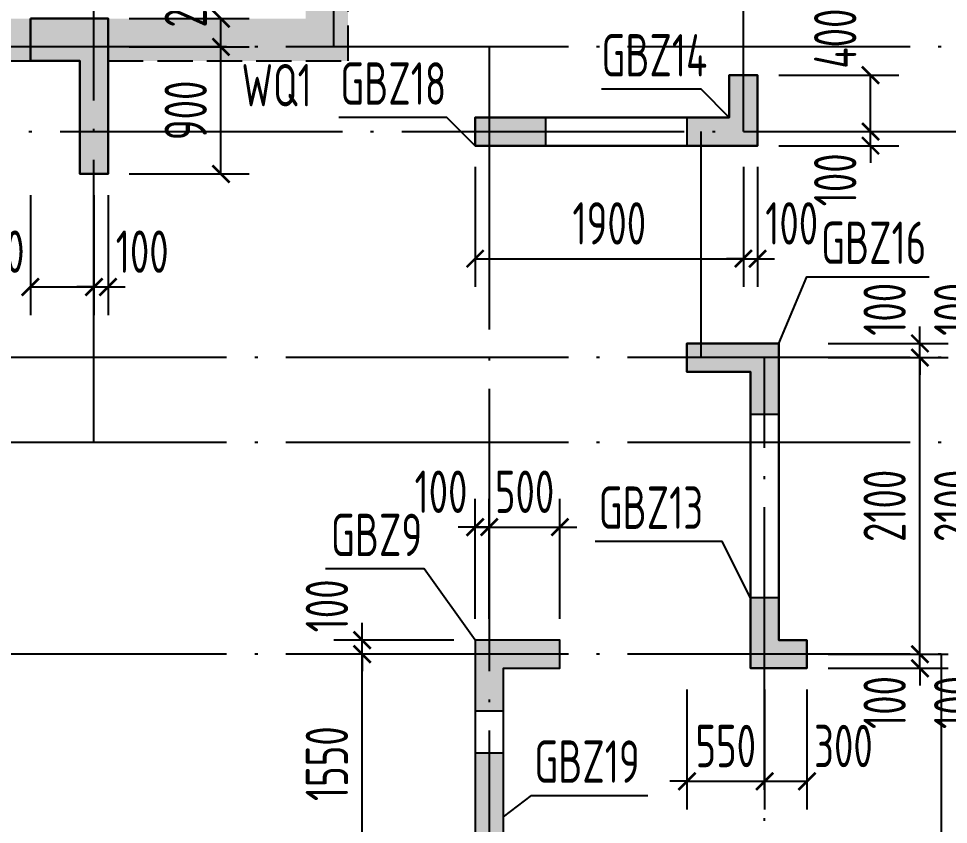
# Model space of a CAD drawing. Extents: x -1058961 to 23600, y -449123 to 2751847.
# Drawn here: x -439793 to -433208, y 25831 to 31536 of the extents above; entities that cross this region are included whole.
import ezdxf
from ezdxf.enums import TextEntityAlignment as Align

# ---------------------------------------------------------------- set-up
doc = ezdxf.new("R2010")
doc.units = 0
doc.header["$LTSCALE"] = 1000
doc.linetypes.add('DASH', pattern=[0.35, 0.25, -0.1])
doc.linetypes.add('DOTE', pattern=[2.42, 2, -0.2, 0.02, -0.2])
doc.layers.get('0').update_dxf_attribs({"linetype": 'CONTINUOUS'})
doc.layers.get('DEFPOINTS').update_dxf_attribs({"linetype": 'CONTINUOUS'})
for name, color, linetype in [('A-DOTE', 10, 'DOTE'), ('COLU_DE_TEXT', 7, 'CONTINUOUS'), ('LABEL', 1, 'CONTINUOUS'), ('S-Q墙填充', 252, 'CONTINUOUS'), ('S-Q墙实线', 6, 'CONTINUOUS'), ('S-Q墙标注', 3, 'CONTINUOUS'), ('S-Q墙虚线', 6, 'DASH'), ('S-X详图填充', 252, 'CONTINUOUS'), ('S-X详图实线', 4, 'CONTINUOUS')]:
    doc.layers.add(name, color=color, linetype=linetype)
doc.styles.add('TSSD_REIN', font='tssdeng.shx', dxfattribs={"width": 0.7, "height": 300, "bigfont": 'tssdchn.shx'})
doc.styles.add('结构文字', font='zstxt.shx', dxfattribs={"width": 0.7, "bigfont": 'zshz.shx'})
doc.dimstyles.new('STRUCK', dxfattribs={"dimtxt": 400, "dimasz": 121, "dimexe": 200, "dimexo": 150, "dimgap": 115, "dimtad": 1, "dimdec": 0, "dimdsep": 46, "dimtxsty": '结构文字', "dimblk": 'ARCHTICK', "dimcen": 400, "dimclrd": 3, "dimclre": 3, "dimclrt": 7, "dimadec": 0, "dimazin": 0, "dimtfac": 1, "dimtdec": 0, "dimtix": 1, "dimtmove": 2, "dimatfit": 3, "dimldrblk": '_DIMX', "dimfxl": 0, "dimtolj": 1, "dimtzin": 0, "dimarcsym": 0})

# ---------------------------------------------------------------- blocks, each defined once
blk = doc.blocks.new('20210726.16350016')
at = {"layer": 'A-DOTE'}
for p, q in [((11100, 10900), (11100, 21100)), ((12800, 13700), (12800, 21100)), ((15700, 13100.3), (15700, 21100)), ((55600, 13700), (3600, 13700)), ((13900.2, 13700), (13900, 3600)), ((3600, 13100.3), (55600, 13100.3)), ((15400, 11500), (15400, 13100)), ((55600, 11500), (3600, 11500)), ((15850, 3600), (15850, 11500)), ((55600, 10900), (3600, 10900)), ((55600, 9400), (3600, 9400)), ((17100, 9400), (17100, 3600))]:
    blk.add_line(p, q, dxfattribs=at)
blk = doc.blocks.new('_ArchTick')
at = {"color": 0, "linetype": 'ByBlock', "const_width": 0.15}
blk.add_lwpolyline([(-0.5, -0.5), (0.5, 0.5)], dxfattribs=at)
blk = doc.blocks.new('*D3099')
at = {"layer": 'DEFPOINTS', "color": 0}
for p in [(-439159.9, 31336.1), (-438359.9, 31336.1), (-439159.9, 30436.1)]:
    blk.add_point(p, dxfattribs=at)
at = {"layer": 'S-Q墙标注', "color": 3, "lineweight": -2}
for p, q in [((-439009.9, 31336.1), (-438159.9, 31336.1)), ((-438359.9, 30436.1), (-438359.9, 31336.1)), ((-439009.9, 30436.1), (-438159.9, 30436.1))]:
    blk.add_line(p, q, dxfattribs=at)
at = {"layer": 'S-Q墙标注', "color": 3, "lineweight": -2, "xscale": 121, "yscale": 121, "zscale": 121}
for p, rotation in [((-438359.9, 31336.1), 90), ((-438359.9, 30436.1), 270)]:
    blk.add_blockref('_ArchTick', p, dxfattribs=dict(at, rotation=rotation))
at = {"layer": 'S-Q墙标注', "color": 7, "insert": (-438609.9, 30886.1), "char_height": 300, "attachment_point": 5, "rotation": 90, "style": 'TSSD_REIN'}
blk.add_mtext('\\A1;900', dxfattribs=at)
blk = doc.blocks.new('_DIMX')
blk.add_line((-150, 0), (150, 0))
at = {"const_width": 50}
blk.add_lwpolyline([(-70, -70), (70, 70)], dxfattribs=at)
blk = doc.blocks.new('*D3100')
at = {"layer": 'DEFPOINTS', "color": 0}
for p in [(-439159.9, 31536.1), (-438359.9, 31536.1), (-439159.9, 31336.1)]:
    blk.add_point(p, dxfattribs=at)
at = {"layer": 'S-Q墙标注', "color": 3, "lineweight": -2}
for p, q in [((-439009.9, 31536.1), (-438159.9, 31536.1)), ((-438359.9, 31336.1), (-438359.9, 31536.1)), ((-439009.9, 31336.1), (-438159.9, 31336.1))]:
    blk.add_line(p, q, dxfattribs=at)
at = {"layer": 'S-Q墙标注', "color": 3, "lineweight": -2, "xscale": 121, "yscale": 121, "zscale": 121}
for p, rotation in [((-438359.9, 31536.1), 90), ((-438359.9, 31336.1), 270)]:
    blk.add_blockref('_ArchTick', p, dxfattribs=dict(at, rotation=rotation))
at = {"layer": 'S-Q墙标注', "color": 7, "insert": (-438609.9, 31678), "char_height": 300, "attachment_point": 5, "rotation": 90, "style": 'TSSD_REIN'}
blk.add_mtext('\\A1;200', dxfattribs=at)
blk = doc.blocks.new('*D3101')
at = {"layer": 'DEFPOINTS', "color": 0}
for p in [(-439709.8, 30436.1), (-439259.9, 30436.1), (-439259.9, 29636.1)]:
    blk.add_point(p, dxfattribs=at)
at = {"layer": 'S-Q墙标注', "color": 3, "lineweight": -2}
for p, q in [((-439709.8, 30286.1), (-439709.8, 29436.1)), ((-439259.9, 30286.1), (-439259.9, 29436.1)), ((-439709.8, 29636.1), (-439259.9, 29636.1))]:
    blk.add_line(p, q, dxfattribs=at)
at = {"layer": 'S-Q墙标注', "color": 3, "lineweight": -2, "xscale": 121, "yscale": 121, "zscale": 121, "rotation": 180}
blk.add_blockref('_ArchTick', (-439709.8, 29636.1), dxfattribs=at)
at = {"layer": 'S-Q墙标注', "color": 3, "lineweight": -2, "xscale": 121, "yscale": 121, "zscale": 121}
blk.add_blockref('_ArchTick', (-439259.9, 29636.1), dxfattribs=at)
at = {"layer": 'S-Q墙标注', "color": 7, "insert": (-439967.9, 29886.1), "char_height": 300, "attachment_point": 5, "style": 'TSSD_REIN'}
blk.add_mtext('\\A1;450', dxfattribs=at)
blk = doc.blocks.new('*D3102')
at = {"layer": 'DEFPOINTS', "color": 0}
for p in [(-439259.9, 30436.1), (-439159.9, 30436.1), (-439159.9, 29636.1)]:
    blk.add_point(p, dxfattribs=at)
at = {"layer": 'S-Q墙标注', "color": 3, "lineweight": -2}
for p, q in [((-439259.9, 30286.1), (-439259.9, 29436.1)), ((-439159.9, 30286.1), (-439159.9, 29436.1)), ((-439259.9, 29636.1), (-439380.9, 29636.1)), ((-439259.9, 29636.1), (-439159.9, 29636.1)), ((-439159.9, 29636.1), (-439038.9, 29636.1))]:
    blk.add_line(p, q, dxfattribs=at)
at = {"layer": 'S-Q墙标注', "color": 3, "lineweight": -2, "xscale": 121, "yscale": 121, "zscale": 121}
blk.add_blockref('_ArchTick', (-439259.9, 29636.1), dxfattribs=at)
at = {"layer": 'S-Q墙标注', "color": 3, "lineweight": -2, "xscale": 121, "yscale": 121, "zscale": 121, "rotation": 180}
blk.add_blockref('_ArchTick', (-439159.9, 29636.1), dxfattribs=at)
at = {"layer": 'S-Q墙标注', "color": 7, "insert": (-438918, 29886.1), "char_height": 300, "attachment_point": 5, "style": 'TSSD_REIN'}
blk.add_mtext('\\A1;100', dxfattribs=at)
blk = doc.blocks.new('*D3103')
at = {"layer": 'DEFPOINTS', "color": 0}
for p in [(-434559.9, 30736.3), (-433759.9, 30736.3), (-434559.9, 30636.3)]:
    blk.add_point(p, dxfattribs=at)
at = {"layer": 'S-Q墙标注', "color": 3, "lineweight": -2}
for p, q in [((-433759.9, 30736.3), (-433759.9, 30857.3)), ((-434409.9, 30736.3), (-433559.9, 30736.3)), ((-433759.9, 30636.3), (-433759.9, 30736.3)), ((-434409.9, 30636.3), (-433559.9, 30636.3)), ((-433759.9, 30636.3), (-433759.9, 30515.3))]:
    blk.add_line(p, q, dxfattribs=at)
at = {"layer": 'S-Q墙标注', "color": 3, "lineweight": -2, "xscale": 121, "yscale": 121, "zscale": 121}
for p, rotation in [((-433759.9, 30736.3), 270), ((-433759.9, 30636.3), 90)]:
    blk.add_blockref('_ArchTick', p, dxfattribs=dict(at, rotation=rotation))
at = {"layer": 'S-Q墙标注', "color": 7, "insert": (-434009.9, 30394.4), "char_height": 300, "attachment_point": 5, "rotation": 90, "style": 'TSSD_REIN'}
blk.add_mtext('\\A1;100', dxfattribs=at)
blk = doc.blocks.new('*D3104')
at = {"layer": 'DEFPOINTS', "color": 0}
for p in [(-434559.9, 31136.3), (-433759.9, 31136.3), (-434559.9, 30736.3)]:
    blk.add_point(p, dxfattribs=at)
at = {"layer": 'S-Q墙标注', "color": 3, "lineweight": -2}
for p, q in [((-434409.9, 31136.3), (-433559.9, 31136.3)), ((-433759.9, 30736.3), (-433759.9, 31136.3)), ((-434409.9, 30736.3), (-433559.9, 30736.3))]:
    blk.add_line(p, q, dxfattribs=at)
at = {"layer": 'S-Q墙标注', "color": 3, "lineweight": -2, "xscale": 121, "yscale": 121, "zscale": 121}
for p, rotation in [((-433759.9, 31136.3), 90), ((-433759.9, 30736.3), 270)]:
    blk.add_blockref('_ArchTick', p, dxfattribs=dict(at, rotation=rotation))
at = {"layer": 'S-Q墙标注', "color": 7, "insert": (-434009.9, 31394.4), "char_height": 300, "attachment_point": 5, "rotation": 90, "style": 'TSSD_REIN'}
blk.add_mtext('\\A1;400', dxfattribs=at)
blk = doc.blocks.new('*D3105')
at = {"layer": 'DEFPOINTS', "color": 0}
for p in [(-436559.9, 30636.3), (-434659.9, 30636.3), (-434659.9, 29836.3)]:
    blk.add_point(p, dxfattribs=at)
at = {"layer": 'S-Q墙标注', "color": 3, "lineweight": -2}
for p, q in [((-436559.9, 30486.3), (-436559.9, 29636.3)), ((-434659.9, 30486.3), (-434659.9, 29636.3)), ((-436559.9, 29836.3), (-434659.9, 29836.3))]:
    blk.add_line(p, q, dxfattribs=at)
at = {"layer": 'S-Q墙标注', "color": 3, "lineweight": -2, "xscale": 121, "yscale": 121, "zscale": 121, "rotation": 180}
blk.add_blockref('_ArchTick', (-436559.9, 29836.3), dxfattribs=at)
at = {"layer": 'S-Q墙标注', "color": 3, "lineweight": -2, "xscale": 121, "yscale": 121, "zscale": 121}
blk.add_blockref('_ArchTick', (-434659.9, 29836.3), dxfattribs=at)
at = {"layer": 'S-Q墙标注', "color": 7, "insert": (-435609.9, 30086.3), "char_height": 300, "attachment_point": 5, "style": 'TSSD_REIN'}
blk.add_mtext('\\A1;1900', dxfattribs=at)
blk = doc.blocks.new('*D3106')
at = {"layer": 'DEFPOINTS', "color": 0}
for p in [(-434659.9, 30636.3), (-434559.9, 30636.3), (-434559.9, 29836.3)]:
    blk.add_point(p, dxfattribs=at)
at = {"layer": 'S-Q墙标注', "color": 3, "lineweight": -2}
for p, q in [((-434659.9, 30486.3), (-434659.9, 29636.3)), ((-434559.9, 30486.3), (-434559.9, 29636.3)), ((-434659.9, 29836.3), (-434780.9, 29836.3)), ((-434659.9, 29836.3), (-434559.9, 29836.3)), ((-434559.9, 29836.3), (-434438.9, 29836.3))]:
    blk.add_line(p, q, dxfattribs=at)
at = {"layer": 'S-Q墙标注', "color": 3, "lineweight": -2, "xscale": 121, "yscale": 121, "zscale": 121}
blk.add_blockref('_ArchTick', (-434659.9, 29836.3), dxfattribs=at)
at = {"layer": 'S-Q墙标注', "color": 3, "lineweight": -2, "xscale": 121, "yscale": 121, "zscale": 121, "rotation": 180}
blk.add_blockref('_ArchTick', (-434559.9, 29836.3), dxfattribs=at)
at = {"layer": 'S-Q墙标注', "color": 7, "insert": (-434318, 30086.3), "char_height": 300, "attachment_point": 5, "style": 'TSSD_REIN'}
blk.add_mtext('\\A1;100', dxfattribs=at)
blk = doc.blocks.new('*D3111')
at = {"layer": 'DEFPOINTS', "color": 0}
for p in [(-435059.9, 26936.2), (-434509.9, 26936.1), (-434509.9, 26136.1)]:
    blk.add_point(p, dxfattribs=at)
at = {"layer": 'S-Q墙标注', "color": 3, "lineweight": -2}
for p, q in [((-435059.9, 26786.2), (-435059.9, 25936.1)), ((-434509.9, 26786.1), (-434509.9, 25936.1)), ((-435059.9, 26136.1), (-435180.9, 26136.1)), ((-435059.9, 26136.1), (-434509.9, 26136.1)), ((-434509.9, 26136.1), (-434388.9, 26136.1))]:
    blk.add_line(p, q, dxfattribs=at)
at = {"layer": 'S-Q墙标注', "color": 3, "lineweight": -2, "xscale": 121, "yscale": 121, "zscale": 121}
blk.add_blockref('_ArchTick', (-435059.9, 26136.1), dxfattribs=at)
at = {"layer": 'S-Q墙标注', "color": 3, "lineweight": -2, "xscale": 121, "yscale": 121, "zscale": 121, "rotation": 180}
blk.add_blockref('_ArchTick', (-434509.9, 26136.1), dxfattribs=at)
at = {"layer": 'S-Q墙标注', "color": 7, "insert": (-434784.9, 26386.1), "char_height": 300, "attachment_point": 5, "style": 'TSSD_REIN'}
blk.add_mtext('\\A1;550', dxfattribs=at)
blk = doc.blocks.new('*D3112')
at = {"layer": 'DEFPOINTS', "color": 0}
for p in [(-434509.9, 26936.1), (-434209.9, 26936.1), (-434209.9, 26136.1)]:
    blk.add_point(p, dxfattribs=at)
at = {"layer": 'S-Q墙标注', "color": 3, "lineweight": -2}
for p, q in [((-434509.9, 26786.1), (-434509.9, 25936.1)), ((-434209.9, 26786.1), (-434209.9, 25936.1)), ((-434509.9, 26136.1), (-434209.9, 26136.1))]:
    blk.add_line(p, q, dxfattribs=at)
at = {"layer": 'S-Q墙标注', "color": 3, "lineweight": -2, "xscale": 121, "yscale": 121, "zscale": 121, "rotation": 180}
blk.add_blockref('_ArchTick', (-434509.9, 26136.1), dxfattribs=at)
at = {"layer": 'S-Q墙标注', "color": 3, "lineweight": -2, "xscale": 121, "yscale": 121, "zscale": 121}
blk.add_blockref('_ArchTick', (-434209.9, 26136.1), dxfattribs=at)
at = {"layer": 'S-Q墙标注', "color": 7, "insert": (-433951.8, 26386.1), "char_height": 300, "attachment_point": 5, "style": 'TSSD_REIN'}
blk.add_mtext('\\A1;300', dxfattribs=at)
blk = doc.blocks.new('*D2959')
at = {"layer": 'DEFPOINTS', "color": 0}
for p in [(-437359.9, 27036), (-436559.9, 27036), (-436559.8, 25485.8)]:
    blk.add_point(p, dxfattribs=at)
at = {"layer": 'S-Q墙标注', "color": 3, "lineweight": -2}
for p, q in [((-436709.9, 27036), (-437559.9, 27036)), ((-437359.9, 25485.8), (-437359.9, 27036)), ((-436709.8, 25485.8), (-437559.9, 25485.8))]:
    blk.add_line(p, q, dxfattribs=at)
at = {"layer": 'S-Q墙标注', "color": 3, "lineweight": -2, "xscale": 121, "yscale": 121, "zscale": 121}
for p, rotation in [((-437359.9, 27036), 90), ((-437359.9, 25485.8), 270)]:
    blk.add_blockref('_ArchTick', p, dxfattribs=dict(at, rotation=rotation))
at = {"layer": 'S-Q墙标注', "color": 7, "insert": (-437609.9, 26260.9), "char_height": 300, "attachment_point": 5, "rotation": 90, "style": 'TSSD_REIN'}
blk.add_mtext('\\A1;1550', dxfattribs=at)
blk = doc.blocks.new('*D2960')
at = {"layer": 'DEFPOINTS', "color": 0}
for p in [(-437359.9, 27136), (-436559.9, 27136), (-436559.9, 27036)]:
    blk.add_point(p, dxfattribs=at)
at = {"layer": 'S-Q墙标注', "color": 3, "lineweight": -2}
for p, q in [((-437359.9, 27136), (-437359.9, 27257)), ((-436709.9, 27136), (-437559.9, 27136)), ((-437359.9, 27036), (-437359.9, 27136)), ((-436709.9, 27036), (-437559.9, 27036)), ((-437359.9, 27036), (-437359.9, 26915))]:
    blk.add_line(p, q, dxfattribs=at)
at = {"layer": 'S-Q墙标注', "color": 3, "lineweight": -2, "xscale": 121, "yscale": 121, "zscale": 121}
for p, rotation in [((-437359.9, 27136), 270), ((-437359.9, 27036), 90)]:
    blk.add_blockref('_ArchTick', p, dxfattribs=dict(at, rotation=rotation))
at = {"layer": 'S-Q墙标注', "color": 7, "insert": (-437609.9, 27378), "char_height": 300, "attachment_point": 5, "rotation": 90, "style": 'TSSD_REIN'}
blk.add_mtext('\\A1;100', dxfattribs=at)
blk = doc.blocks.new('*D2961')
at = {"layer": 'DEFPOINTS', "color": 0}
for p in [(-436459.8, 27936), (-436559.8, 27136), (-436459.8, 27136)]:
    blk.add_point(p, dxfattribs=at)
at = {"layer": 'S-Q墙标注', "color": 3, "lineweight": -2}
for p, q in [((-436559.8, 27286), (-436559.8, 28136)), ((-436459.8, 27286), (-436459.8, 28136)), ((-436559.8, 27936), (-436680.8, 27936)), ((-436559.8, 27936), (-436459.8, 27936)), ((-436459.8, 27936), (-436338.8, 27936))]:
    blk.add_line(p, q, dxfattribs=at)
at = {"layer": 'S-Q墙标注', "color": 3, "lineweight": -2, "xscale": 121, "yscale": 121, "zscale": 121}
blk.add_blockref('_ArchTick', (-436559.8, 27936), dxfattribs=at)
at = {"layer": 'S-Q墙标注', "color": 3, "lineweight": -2, "xscale": 121, "yscale": 121, "zscale": 121, "rotation": 180}
blk.add_blockref('_ArchTick', (-436459.8, 27936), dxfattribs=at)
at = {"layer": 'S-Q墙标注', "color": 7, "insert": (-436801.7, 28186), "char_height": 300, "attachment_point": 5, "style": 'TSSD_REIN'}
blk.add_mtext('\\A1;100', dxfattribs=at)
blk = doc.blocks.new('*D2962')
at = {"layer": 'DEFPOINTS', "color": 0}
for p in [(-435959.9, 27936), (-436459.8, 27136), (-435959.9, 27136)]:
    blk.add_point(p, dxfattribs=at)
at = {"layer": 'S-Q墙标注', "color": 3, "lineweight": -2}
for p, q in [((-436459.8, 27286), (-436459.8, 28136)), ((-435959.9, 27286), (-435959.9, 28136)), ((-436459.8, 27936), (-436580.8, 27936)), ((-436459.8, 27936), (-435959.9, 27936)), ((-435959.9, 27936), (-435838.9, 27936))]:
    blk.add_line(p, q, dxfattribs=at)
at = {"layer": 'S-Q墙标注', "color": 3, "lineweight": -2, "xscale": 121, "yscale": 121, "zscale": 121}
blk.add_blockref('_ArchTick', (-436459.8, 27936), dxfattribs=at)
at = {"layer": 'S-Q墙标注', "color": 3, "lineweight": -2, "xscale": 121, "yscale": 121, "zscale": 121, "rotation": 180}
blk.add_blockref('_ArchTick', (-435959.9, 27936), dxfattribs=at)
at = {"layer": 'S-Q墙标注', "color": 7, "insert": (-436209.8, 28186), "char_height": 300, "attachment_point": 5, "style": 'TSSD_REIN'}
blk.add_mtext('\\A1;500', dxfattribs=at)
blk = doc.blocks.new('*D2915')
at = {"layer": 'DEFPOINTS', "color": 0}
for p in [(-434209.9, 27036.1), (-433409.9, 27036.1), (-434209.9, 26936.1)]:
    blk.add_point(p, dxfattribs=at)
at = {"layer": 'S-Q墙标注', "color": 3, "lineweight": -2}
for p, q in [((-433409.9, 27036.1), (-433409.9, 27157.1)), ((-434059.9, 27036.1), (-433209.9, 27036.1)), ((-433409.9, 26936.1), (-433409.9, 27036.1)), ((-434059.9, 26936.1), (-433209.9, 26936.1)), ((-433409.9, 26936.1), (-433409.9, 26815.1))]:
    blk.add_line(p, q, dxfattribs=at)
at = {"layer": 'S-Q墙标注', "color": 3, "lineweight": -2, "xscale": 121, "yscale": 121, "zscale": 121}
for p, rotation in [((-433409.9, 27036.1), 270), ((-433409.9, 26936.1), 90)]:
    blk.add_blockref('_ArchTick', p, dxfattribs=dict(at, rotation=rotation))
at = {"layer": 'S-Q墙标注', "color": 7, "insert": (-433659.9, 26694.1), "char_height": 300, "attachment_point": 5, "rotation": 90, "style": 'TSSD_REIN'}
blk.add_mtext('\\A1;100', dxfattribs=at)
blk = doc.blocks.new('*D2916')
at = {"layer": 'DEFPOINTS', "color": 0}
for p in [(-434209.9, 29136.1), (-433409.9, 29136.1), (-434209.9, 27036.1)]:
    blk.add_point(p, dxfattribs=at)
at = {"layer": 'S-Q墙标注', "color": 3, "lineweight": -2}
for p, q in [((-434059.9, 29136.1), (-433209.9, 29136.1)), ((-433409.9, 27036.1), (-433409.9, 29136.1)), ((-434059.9, 27036.1), (-433209.9, 27036.1))]:
    blk.add_line(p, q, dxfattribs=at)
at = {"layer": 'S-Q墙标注', "color": 3, "lineweight": -2, "xscale": 121, "yscale": 121, "zscale": 121}
for p, rotation in [((-433409.9, 29136.1), 90), ((-433409.9, 27036.1), 270)]:
    blk.add_blockref('_ArchTick', p, dxfattribs=dict(at, rotation=rotation))
at = {"layer": 'S-Q墙标注', "color": 7, "insert": (-433659.9, 28086.1), "char_height": 300, "attachment_point": 5, "rotation": 90, "style": 'TSSD_REIN'}
blk.add_mtext('\\A1;2100', dxfattribs=at)
blk = doc.blocks.new('*D2917')
at = {"layer": 'DEFPOINTS', "color": 0}
for p in [(-434209.9, 29236.1), (-433409.9, 29236.1), (-434209.9, 29136.1)]:
    blk.add_point(p, dxfattribs=at)
at = {"layer": 'S-Q墙标注', "color": 3, "lineweight": -2}
for p, q in [((-433409.9, 29236.1), (-433409.9, 29357.1)), ((-434059.9, 29236.1), (-433209.9, 29236.1)), ((-433409.9, 29136.1), (-433409.9, 29236.1)), ((-434059.9, 29136.1), (-433209.9, 29136.1)), ((-433409.9, 29136.1), (-433409.9, 29015.1))]:
    blk.add_line(p, q, dxfattribs=at)
at = {"layer": 'S-Q墙标注', "color": 3, "lineweight": -2, "xscale": 121, "yscale": 121, "zscale": 121}
for p, rotation in [((-433409.9, 29236.1), 270), ((-433409.9, 29136.1), 90)]:
    blk.add_blockref('_ArchTick', p, dxfattribs=dict(at, rotation=rotation))
at = {"layer": 'S-Q墙标注', "color": 7, "insert": (-433659.9, 29478), "char_height": 300, "attachment_point": 5, "rotation": 90, "style": 'TSSD_REIN'}
blk.add_mtext('\\A1;100', dxfattribs=at)
blk = doc.blocks.new('*D2918')
at = {"layer": 'DEFPOINTS', "color": 0}
for p in [(-432909.9, 27036.1), (-432109.9, 27036.1), (-432109.9, 26936.1)]:
    blk.add_point(p, dxfattribs=at)
at = {"layer": 'S-Q墙标注', "color": 3, "lineweight": -2}
for p, q in [((-432909.9, 27036.1), (-432909.9, 27157.1)), ((-432259.9, 27036.1), (-433109.9, 27036.1)), ((-432909.9, 26936.1), (-432909.9, 27036.1)), ((-432259.9, 26936.1), (-433109.9, 26936.1)), ((-432909.9, 26936.1), (-432909.9, 26815.1))]:
    blk.add_line(p, q, dxfattribs=at)
at = {"layer": 'S-Q墙标注', "color": 3, "lineweight": -2, "xscale": 121, "yscale": 121, "zscale": 121}
for p, rotation in [((-432909.9, 27036.1), 270), ((-432909.9, 26936.1), 90)]:
    blk.add_blockref('_ArchTick', p, dxfattribs=dict(at, rotation=rotation))
at = {"layer": 'S-Q墙标注', "color": 7, "insert": (-433159.9, 26694.1), "char_height": 300, "attachment_point": 5, "rotation": 90, "style": 'TSSD_REIN'}
blk.add_mtext('\\A1;100', dxfattribs=at)
blk = doc.blocks.new('*D2919')
at = {"layer": 'DEFPOINTS', "color": 0}
for p in [(-432909.9, 29136.1), (-432109.9, 29136.1), (-432109.9, 27036.1)]:
    blk.add_point(p, dxfattribs=at)
at = {"layer": 'S-Q墙标注', "color": 3, "lineweight": -2}
for p, q in [((-432259.9, 29136.1), (-433109.9, 29136.1)), ((-432909.9, 27036.1), (-432909.9, 29136.1)), ((-432259.9, 27036.1), (-433109.9, 27036.1))]:
    blk.add_line(p, q, dxfattribs=at)
at = {"layer": 'S-Q墙标注', "color": 3, "lineweight": -2, "xscale": 121, "yscale": 121, "zscale": 121}
for p, rotation in [((-432909.9, 29136.1), 90), ((-432909.9, 27036.1), 270)]:
    blk.add_blockref('_ArchTick', p, dxfattribs=dict(at, rotation=rotation))
at = {"layer": 'S-Q墙标注', "color": 7, "insert": (-433159.9, 28086.1), "char_height": 300, "attachment_point": 5, "rotation": 90, "style": 'TSSD_REIN'}
blk.add_mtext('\\A1;2100', dxfattribs=at)
blk = doc.blocks.new('*D2920')
at = {"layer": 'DEFPOINTS', "color": 0}
for p in [(-432909.9, 29236.1), (-432109.9, 29236.1), (-432109.9, 29136.1)]:
    blk.add_point(p, dxfattribs=at)
at = {"layer": 'S-Q墙标注', "color": 3, "lineweight": -2}
for p, q in [((-432909.9, 29236.1), (-432909.9, 29357.1)), ((-432259.9, 29236.1), (-433109.9, 29236.1)), ((-432909.9, 29136.1), (-432909.9, 29236.1)), ((-432259.9, 29136.1), (-433109.9, 29136.1)), ((-432909.9, 29136.1), (-432909.9, 29015.1))]:
    blk.add_line(p, q, dxfattribs=at)
at = {"layer": 'S-Q墙标注', "color": 3, "lineweight": -2, "xscale": 121, "yscale": 121, "zscale": 121}
for p, rotation in [((-432909.9, 29236.1), 270), ((-432909.9, 29136.1), 90)]:
    blk.add_blockref('_ArchTick', p, dxfattribs=dict(at, rotation=rotation))
at = {"layer": 'S-Q墙标注', "color": 7, "insert": (-433159.9, 29478), "char_height": 300, "attachment_point": 5, "rotation": 90, "style": 'TSSD_REIN'}
blk.add_mtext('\\A1;100', dxfattribs=at)

msp = doc.modelspace()

# ---------------------------------------------------------------- hatches: boundary and pattern name
at = {"layer": 'S-Q墙填充', "ltscale": 0.5}
h = msp.add_hatch(dxfattribs=at)
h.set_pattern_fill('ARMORED', color=252, scale=30, style=0)
h.set_pattern_definition([(50, (-494823.67, -5932.07), (215.17805, -18.82564), [22.5, -247.5]), (355, (-494823.67, -5932.07), (-41.6254, 225.65764), [18, -198]), (100.4514, (-494805.74, -5933.64), (173.5528, 206.83186), [19.12206, -210.34263]), (46.1842, (-494823.67, -5872.07), (320.1723, -49.6557), [33.75, -371.25]), (96.6356, (-494797, -5876.2), (280.3988, 292.2354), [28.6831, -315.5139]), (351.1842, (-494823.67, -5872.07), (280.3986, 292.2356), [27, -297]), (21, (-494793.67, -5887.07), (179.07212, -120.78567), [22.5, -247.5]), (326, (-494793.67, -5887.07), (72.9946, 217.545), [18, -198]), (71.4514, (-494778.75, -5897.14), (252.0668, 96.75915), [19.12206, -210.34263]), (37.5, (-494823.67, -5932.07), (3.647957, 99.868156), [0, -195.6, 0, -201, 0, -198.75]), (7.5, (-494823.67, -5932.07), (78.92086, 118.32351), [0, -114.6, 0, -191.1, 0, -75.75]), (327.5, (-494890.57, -5932.07), (160.14673, -6.76646), [0, -75, 0, -234, 0, -310.5]), (317.5, (-494920.57, -5932.07), (174.95585, 30.0315), [0, -97.5, 0, -155.4, 0, -220.5]), (45, (-494823.67, -5932.07), (-106.06602, 106.06602), [])])
h.paths.add_polyline_path([(-403759.84, 33336.07), (-404409.75, 33336.07), (-406059.82, 33336.07), (-406660.04, 33336.07), (-406660.18, 33586.07), (-409859.77, 33586.07), (-409859.85, 33336.07), (-410459.78, 33336.07), (-412060.01, 33336.07), (-412759.92, 33336.07), (-412759.92, 32336.07), (-412759.92, 31536.07), (-425459.93, 31536.07), (-425909.93, 31536.07), (-426810.02, 31536.07), (-427259.92, 31536.07), (-428759.92, 31536.07), (-428759.92, 32336.07), (-428759.92, 33336.07), (-429409.84, 33336.07), (-431060.32, 33336.07), (-431659.92, 33336.07), (-431659.92, 33586.07), (-434859.92, 33586.07), (-434859.92, 33336.07), (-435460.05, 33336.07), (-437060.01, 33336.07), (-437759.92, 33336.07), (-437759.92, 32336.07), (-437759.92, 31536.07), (-445959.92, 31536.07), (-445959.92, 28536.07), (-445959.91, 25936.07), (-445959.91, 23836.07), (-443159.91, 23836.07), (-436659.87, 23836.07), (-436659.92, 22636.06), (-435609.92, 22636.06), (-433259.91, 22636.06), (-430709.92, 22636.06), (-429859.93, 22636.06), (-429859.98, 23835.95), (-424259.93, 23836.07), (-423359.94, 23836.07), (-420759.94, 23836.07), (-418159.91, 23836.07), (-417259.91, 23836.07), (-411659.91, 23836.07), (-411659.91, 22636.06), (-410609.92, 22636.06), (-408259.94, 22636.06), (-405909.92, 22636.06), (-404859.94, 22636.06), (-404859.94, 23836.07), (-399259.93, 23836.07), (-398359.94, 23836.07), (-395559.93, 23836.07), (-395559.93, 31536.07), (-397160.02, 31536.07), (-397559.93, 31536.07), (-400459.92, 31536.07), (-400909.92, 31536.07), (-401810.02, 31536.07), (-402259.93, 31536.07), (-403759.84, 31536.07), (-403759.84, 32336.07)])
h.paths.add_polyline_path([(-445659.92, 28436.07), (-444959.92, 28436.07), (-444959.92, 28636.07), (-445659.92, 28636.07), (-445659.92, 31236.07), (-445259.93, 31236.07), (-444359.83, 31236.07), (-444059.91, 31236.07), (-444059.9, 30586.07), (-443859.9, 30586.07), (-443859.91, 31236.07), (-441159.91, 31236.07), (-441159.91, 28436.07), (-440959.91, 28436.07), (-440959.91, 31236.07), (-440609.91, 31236.07), (-439709.83, 31236.07), (-439359.91, 31236.07), (-439359.91, 30436.07), (-439159.91, 30436.07), (-439159.91, 31236.07), (-437459.92, 31236.07), (-437459.92, 32336.07), (-437459.92, 33036.07), (-437060.01, 33036.07), (-435460.05, 33036.07), (-434759.92, 33036.07), (-434759.92, 31836.07), (-434559.92, 31836.07), (-434559.92, 33136.07), (-434559.92, 33286.07), (-431959.92, 33286.07), (-431959.92, 33136.07), (-431959.92, 31836.07), (-431759.92, 31836.07), (-431759.92, 33036.07), (-431060.32, 33036.07), (-429409.84, 33036.07), (-429059.92, 33036.07), (-429059.92, 32336.07), (-429059.92, 31236.07), (-427359.92, 31236.07), (-427359.92, 30436.07), (-427159.92, 30436.07), (-427159.92, 31236.07), (-426810.02, 31236.07), (-425909.93, 31236.07), (-425559.93, 31236.07), (-425559.93, 28436.07), (-425359.93, 28436.07), (-425359.93, 31236.07), (-422659.93, 31236.07), (-422659.93, 28436.07), (-422459.93, 28436.07), (-422459.93, 31236.07), (-422160.02, 31236.07), (-421159.93, 31236.07), (-420859.93, 31236.07), (-420859.94, 31236.07), (-420659.94, 31236.07), (-420659.93, 31236.07), (-420359.92, 31236.07), (-419359.83, 31236.07), (-419059.91, 31236.07), (-419059.91, 28435.87), (-418859.91, 28435.87), (-418859.91, 31236.07), (-416159.92, 31236.07), (-416159.92, 28436.07), (-415959.92, 28436.07), (-415959.92, 31236.07), (-415609.92, 31236.07), (-414709.83, 31236.07), (-414359.92, 31236.07), (-414359.92, 30436.07), (-414159.92, 30436.07), (-414159.92, 31236.07), (-412459.92, 31236.07), (-412459.92, 32336.07), (-412459.92, 33036.07), (-412060.01, 33036.07), (-410459.78, 33036.07), (-409759.92, 33036.07), (-409759.92, 31836.07), (-409559.92, 31836.07), (-409559.92, 33286.07), (-406959.92, 33286.07), (-406959.92, 31836.07), (-406759.92, 31836.07), (-406759.92, 33036.07), (-406059.82, 33036.07), (-404409.75, 33036.07), (-404059.84, 33036.07), (-404059.84, 32336.07), (-404059.84, 31236.07), (-402359.93, 31236.07), (-402359.93, 30436.07), (-402159.93, 30436.07), (-402159.93, 31236.07), (-401810.02, 31236.07), (-400909.92, 31236.07), (-400559.92, 31236.07), (-400559.92, 28436.07), (-400359.92, 28436.07), (-400359.92, 31236.07), (-397659.93, 31236.07), (-397659.93, 30586.09), (-397459.93, 30586.09), (-397459.93, 31236.07), (-397160.02, 31236.07), (-396259.92, 31236.07), (-395859.92, 31236.07), (-395859.92, 28636.07), (-396559.93, 28636.07), (-396559.93, 28436.07), (-395859.92, 28436.07), (-395859.93, 25936.07), (-395859.93, 24136.07), (-398359.94, 24136.07), (-399159.93, 24136.07), (-399159.93, 25586.07), (-399359.93, 25586.07), (-399359.93, 24136.07), (-404859.94, 24136.07), (-404859.94, 24386.06), (-405159.94, 24386.06), (-405159.94, 24036.07), (-405159.94, 22936.06), (-405909.92, 22936.06), (-408259.94, 22936.06), (-410609.92, 22936.06), (-411359.91, 22936.06), (-411359.91, 24036.07), (-411359.91, 24386.06), (-411659.91, 24386.06), (-411659.91, 24136.07), (-417159.91, 24136.07), (-417159.91, 25586.07), (-417359.91, 25586.07), (-417359.91, 24136.07), (-418159.91, 24136.07), (-420759.94, 24136.07), (-423359.94, 24136.07), (-424159.93, 24136.07), (-424159.93, 25586.07), (-424359.93, 25586.07), (-424359.93, 24136.07), (-429859.93, 24135.95), (-429859.9, 24386.05), (-430159.94, 24386.08), (-430159.99, 24035.95), (-430159.94, 22936.06), (-430709.92, 22936.07), (-433259.91, 22936.06), (-435609.92, 22936.06), (-436359.91, 22936.06), (-436359.86, 24035.95), (-436359.91, 24386.08), (-436659.92, 24386.05), (-436659.88, 24135.95), (-442159.91, 24136.07), (-442159.91, 25586.07), (-442359.91, 25586.07), (-442359.91, 24136.07), (-443159.91, 24136.07), (-445659.91, 24136.07), (-445659.91, 25936.07)], flags=16)
at = {"layer": 'S-X详图填充'}
h = msp.add_hatch(color=256, dxfattribs=at)
h.dxf.hatch_style = 1
h.paths.add_polyline_path([(-439709.91, 31536.07), (-439709.85, 31236.07), (-439359.85, 31236.07), (-439359.91, 30436.09), (-439159.91, 30436.09), (-439159.91, 31536.07)])
h = msp.add_hatch(color=256, dxfattribs=at)
h.dxf.hatch_style = 1
h.paths.add_polyline_path([(-435059.93, 30836.39), (-435059.93, 30636.39), (-434559.93, 30636.39), (-434559.93, 31136.39), (-434759.93, 31136.39), (-434759.93, 30836.39)])
h = msp.add_hatch(color=256, dxfattribs=at)
h.dxf.hatch_style = 1
h.paths.add_polyline_path([(-436059.93, 30636.34), (-436059.93, 30836.34), (-436559.93, 30836.39), (-436559.93, 30636.39)])
h = msp.add_hatch(color=256, dxfattribs=at)
h.dxf.hatch_style = 1
h.paths.add_polyline_path([(-434609.93, 28736.09), (-434409.93, 28736.09), (-434409.93, 29236.09), (-435059.93, 29236.09), (-435059.93, 29036.09), (-434609.93, 29036.09)])
h = msp.add_hatch(color=256, dxfattribs=at)
h.dxf.hatch_style = 1
h.paths.add_polyline_path([(-434409.93, 27436.09), (-434609.93, 27436.09), (-434609.93, 26936.09), (-434209.93, 26936.09), (-434209.93, 27136.09), (-434409.93, 27136.09)])
h = msp.add_hatch(color=256, dxfattribs=at)
h.dxf.hatch_style = 1
h.paths.add_polyline_path([(-436559.79, 26636.04), (-436359.79, 26636.04), (-436359.79, 26936.04), (-435959.79, 26936.04), (-435959.79, 27136.04), (-436559.79, 27136.04)])
h = msp.add_hatch(color=256, dxfattribs=at)
h.dxf.hatch_style = 1
h.paths.add_polyline_path([(-436359.79, 26336.05), (-436559.79, 26336.05), (-436559.79, 25485.79), (-436359.79, 25485.79)])

# ---------------------------------------------------------------- linework, layer by layer
at = {"layer": 'LABEL'}
for points in [[(-434759.93, 30836.39), (-434959.93, 31036.39), (-435666.08, 31036.39)], [(-436559.93, 30636.45), (-436759.93, 30836.45), (-437525.08, 30836.45)], [(-434409.93, 29236.09), (-434209.93, 29708.89), (-433343.48, 29708.89)], [(-434609.93, 27436.09), (-434809.93, 27833.62), (-435709.52, 27833.62)], [(-436559.79, 27136.04), (-436920.85, 27640.72), (-437619.12, 27640.72)], [(-436359.81, 25885.75), (-436159.81, 26035.79), (-435336.03, 26035.79)]]:
    msp.add_lwpolyline(points, dxfattribs=at)
at = {"layer": 'S-Q墙实线', "ltscale": 0.5}
for points in [[(-439709.92, 31536.07), (-439159.92, 31536.07), (-439159.92, 30436.07), (-439359.92, 30436.07), (-439359.92, 31236.07), (-439709.92, 31236.07), (-439709.92, 31536.07)], [(-436559.92, 30836.37), (-434759.92, 30836.37), (-434759.92, 31136.37), (-434559.92, 31136.37), (-434559.92, 30636.37), (-436559.92, 30636.37), (-436559.92, 30836.37)], [(-435059.92, 29236.07), (-434409.92, 29236.07), (-434409.92, 27136.07), (-434209.92, 27136.07), (-434209.92, 26936.07), (-434609.92, 26936.07), (-434609.92, 29036.07), (-435059.92, 29036.07), (-435059.92, 29236.07)]]:
    msp.add_lwpolyline(points, dxfattribs=at)
at = {"layer": 'S-Q墙实线'}
for points in [[(-434559.93, 30636.34), (-434559.93, 31136.34), (-434759.93, 31136.34), (-434759.93, 30836.34), (-434959.99, 30836.34), (-436559.92, 30836.34), (-436559.92, 30636.34), (-434959.99, 30636.34)], [(-434409.92, 29236.07), (-435059.99, 29236.07), (-435059.99, 29036.07), (-434609.92, 29036.07), (-434609.92, 26936.07), (-434209.92, 26936.07), (-434209.92, 27136.07), (-434409.92, 27136.07)], [(-436359.79, 25485.79), (-436359.79, 26936.04), (-435959.79, 26936.04), (-435959.79, 27136.04), (-436559.79, 27136.04), (-436559.79, 25485.79)]]:
    msp.add_lwpolyline(points, close=True, dxfattribs=at)
at = {"layer": 'S-Q墙虚线', "color": 6}
msp.add_lwpolyline([(-440609.91, 31236.07), (-439709.83, 31236.07), (-439359.91, 31236.07), (-439359.91, 30436.07), (-439159.91, 30436.07), (-439159.91, 31236.07), (-437459.92, 31236.07), (-437459.92, 32336.07), (-437459.92, 33036.07), (-437060.01, 33036.07), (-435460.05, 33036.07), (-434759.92, 33036.07), (-434759.92, 31836.07), (-434559.92, 31836.07), (-434559.92, 33136.07), (-434559.92, 33286.07), (-431959.92, 33286.07)], dxfattribs=at)
at = {"layer": 'S-X详图实线'}
for points in [[(-439709.9, 31536.07), (-439709.9, 31236.07), (-439359.9, 31236.07), (-439359.91, 30436.09), (-439159.91, 30436.09), (-439159.9, 31536.07), (-439709.9, 31536.07)], [(-435059.93, 30836.39), (-435059.93, 30636.39), (-434559.93, 30636.39), (-434559.93, 31136.39), (-434759.93, 31136.39), (-434759.93, 30836.39), (-435059.93, 30836.39)], [(-436059.93, 30636.39), (-436059.93, 30836.39), (-436559.93, 30836.39), (-436559.93, 30636.39), (-436059.93, 30636.39)], [(-434609.93, 28736.09), (-434409.93, 28736.09), (-434409.93, 29236.09), (-435059.93, 29236.09), (-435059.93, 29036.09), (-434609.93, 29036.09), (-434609.93, 28736.09)], [(-434409.93, 27436.09), (-434609.93, 27436.09), (-434609.93, 26936.09), (-434209.93, 26936.09), (-434209.93, 27136.09), (-434409.93, 27136.09), (-434409.93, 27436.09)], [(-436559.79, 26636.04), (-436359.79, 26636.04), (-436359.79, 26936.04), (-435959.79, 26936.04), (-435959.79, 27136.04), (-436559.79, 27136.04), (-436559.79, 26636.04)], [(-436359.79, 26336.05), (-436559.79, 26336.05), (-436559.79, 25485.79), (-436359.79, 25485.79), (-436359.79, 25885.74)]]:
    msp.add_lwpolyline(points, close=True, dxfattribs=at)

# ---------------------------------------------------------------- block references
at = {"layer": 'A-DOTE'}
msp.add_blockref('20210726.16350016', (-450359.92, 17636.02), dxfattribs=at)

# ---------------------------------------------------------------- texts
at = {"layer": 'COLU_DE_TEXT', "style": 'TSSD_REIN', "width": 0.7}
for s, p in [('GBZ14', (-435665.7, 31036.39)), ('GBZ18', (-437515.36, 30836.45)), ('GBZ16', (-434109.93, 29708.89)), ('GBZ13', (-435685.32, 27833.62)), ('GBZ9', (-437581.49, 27640.72)), ('GBZ19', (-436141.24, 26035.79))]:
    msp.add_text(s, height=300, dxfattribs=at).set_placement(p, align=Align.BOTTOM_LEFT)
at = {"layer": 'S-Q墙标注', "style": 'TSSD_REIN', "width": 0.7}
msp.add_text('WQ1', height=300, dxfattribs=at).set_placement((-437965.58, 30824.68), align=Align.BOTTOM_CENTER)

# ---------------------------------------------------------------- dimensions: what is measured, and where the dimension line sits
at = {"layer": 'S-Q墙标注'}
for base, p1, p2, picture, middle in [((-438359.91, 31536.07), (-439159.91, 31336.07), (-439159.91, 31536.07), '*D3100', (-438609.91, 31677.99)), ((-433759.93, 31136.34), (-434559.93, 30736.34), (-434559.93, 31136.34), '*D3104', (-434009.93, 31394.42)), ((-433759.93, 30736.34), (-434559.93, 30636.34), (-434559.93, 30736.34), '*D3103', (-434009.93, 30394.42)), ((-433409.92, 29236.07), (-434209.92, 29136.07), (-434209.92, 29236.07), '*D2917', (-433659.92, 29477.99)), ((-432909.92, 29236.07), (-432109.92, 29136.07), (-432109.92, 29236.07), '*D2920', (-433159.92, 29477.99)), ((-437359.9, 27136.04), (-436559.9, 27036.04), (-436559.9, 27136.04), '*D2960', (-437609.9, 27377.97)), ((-433409.92, 27036.07), (-434209.92, 26936.07), (-434209.92, 27036.07), '*D2915', (-433659.92, 26694.15)), ((-432909.92, 27036.07), (-432109.92, 26936.07), (-432109.92, 27036.07), '*D2918', (-433159.92, 26694.15))]:
    dim = msp.add_linear_dim(base=base, p1=p1, p2=p2, angle=90, dimstyle='STRUCK', override={"dimtxt": 300, "dimgap": 100, "dimtxsty": 'TSSD_REIN'}, dxfattribs=at)
    dim.commit()
    dim.dimension.update_dxf_attribs({"geometry": picture, "text_midpoint": middle, "dimtype": 160})
for base, p1, p2, picture, middle in [((-438359.91, 31336.07), (-439159.91, 30436.07), (-439159.91, 31336.07), '*D3099', (-438609.91, 30886.07)), ((-433409.92, 29136.07), (-434209.92, 27036.07), (-434209.92, 29136.07), '*D2916', (-433659.92, 28086.07)), ((-432909.92, 29136.07), (-432109.92, 27036.07), (-432109.92, 29136.07), '*D2919', (-433159.92, 28086.07)), ((-437359.9, 27036.04), (-436559.79, 25485.79), (-436559.9, 27036.04), '*D2959', (-437609.9, 26260.91))]:
    dim = msp.add_linear_dim(base=base, p1=p1, p2=p2, angle=90, dimstyle='STRUCK', override={"dimtxt": 300, "dimgap": 100, "dimtxsty": 'TSSD_REIN'}, dxfattribs=at)
    dim.commit()
    dim.dimension.update_dxf_attribs({"geometry": picture, "text_midpoint": middle})
for base, p1, p2, picture, middle in [((-434659.92, 29836.34), (-436559.92, 30636.34), (-434659.92, 30636.34), '*D3105', (-435609.92, 30086.34)), ((-435959.87, 27936.04), (-436459.79, 27136.04), (-435959.87, 27136.04), '*D2962', (-436209.83, 28186.04)), ((-434509.92, 26136.07), (-435059.93, 26936.2), (-434509.92, 26936.07), '*D3111', (-434784.93, 26386.07))]:
    dim = msp.add_linear_dim(base=base, p1=p1, p2=p2, dimstyle='STRUCK', override={"dimtxt": 300, "dimgap": 100, "dimtxsty": 'TSSD_REIN'}, dxfattribs=at)
    dim.commit()
    dim.dimension.update_dxf_attribs({"geometry": picture, "text_midpoint": middle})
for base, p1, p2, picture, middle in [((-434559.93, 29836.34), (-434659.92, 30636.34), (-434559.93, 30636.34), '*D3106', (-434318, 30086.34)), ((-439259.92, 29636.07), (-439709.83, 30436.07), (-439259.92, 30436.07), '*D3101', (-439967.91, 29886.07)), ((-439159.91, 29636.07), (-439259.92, 30436.07), (-439159.91, 30436.07), '*D3102', (-438917.99, 29886.07)), ((-436459.79, 27936.04), (-436559.79, 27136.04), (-436459.79, 27136.04), '*D2961', (-436801.71, 28186.04)), ((-434209.92, 26136.07), (-434509.92, 26936.07), (-434209.92, 26936.07), '*D3112', (-433951.85, 26386.07))]:
    dim = msp.add_linear_dim(base=base, p1=p1, p2=p2, dimstyle='STRUCK', override={"dimtxt": 300, "dimgap": 100, "dimtxsty": 'TSSD_REIN'}, dxfattribs=at)
    dim.commit()
    dim.dimension.update_dxf_attribs({"geometry": picture, "text_midpoint": middle, "dimtype": 160})

doc.saveas('drawing.dxf')
